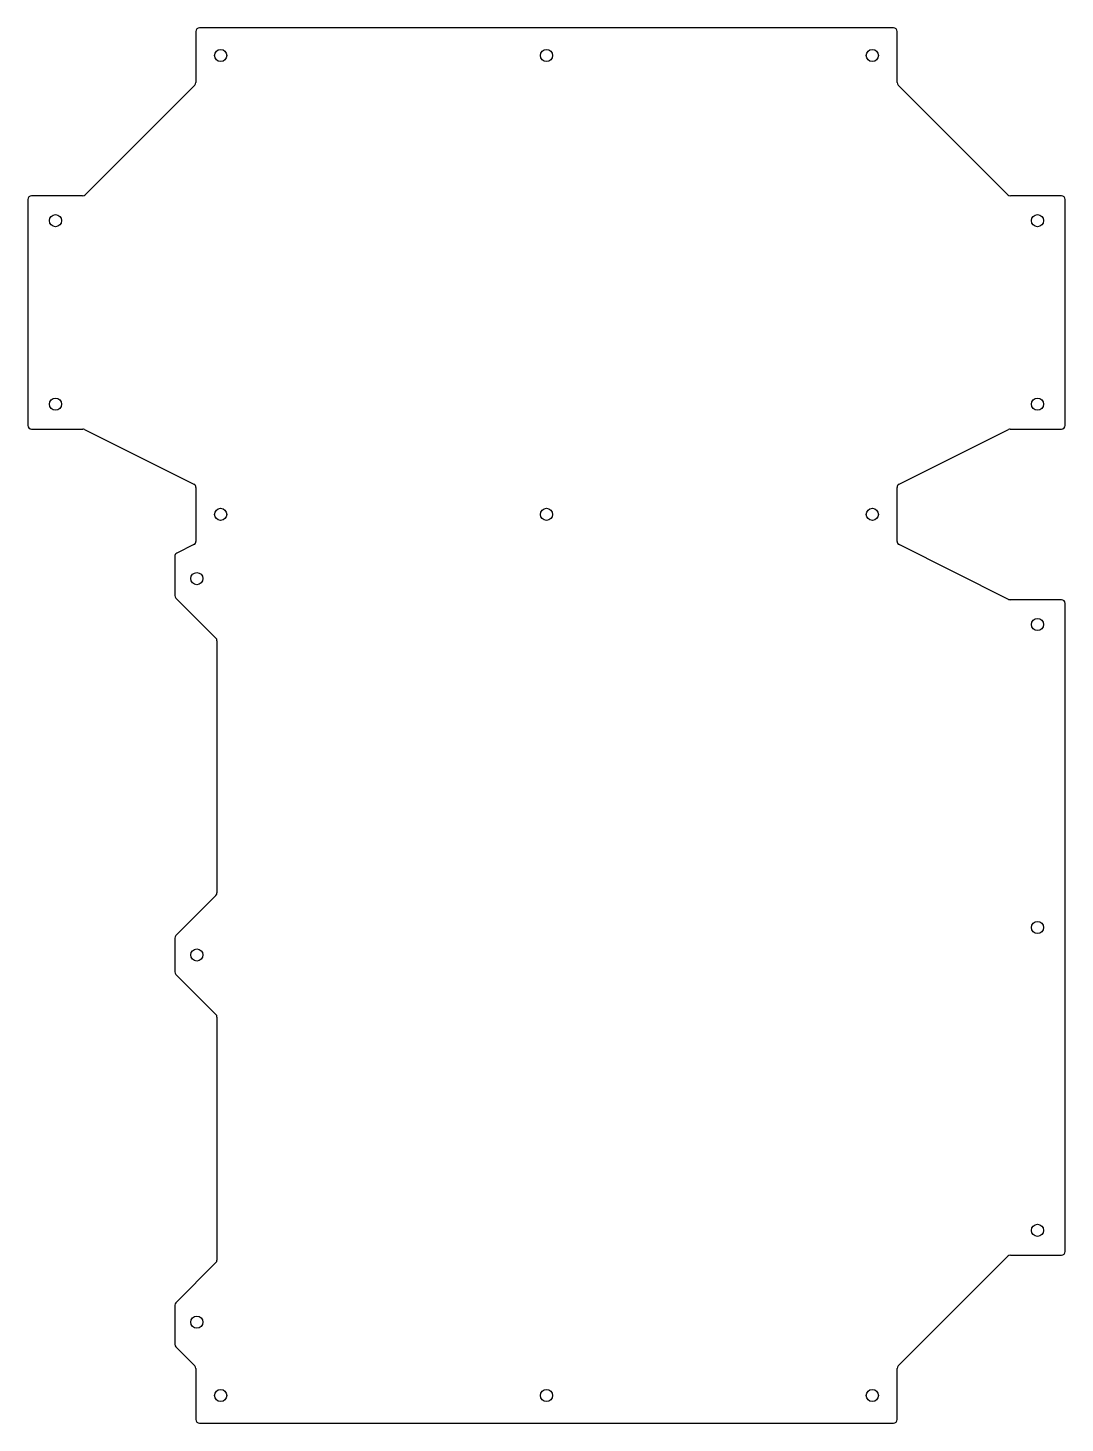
# Model space of a CAD drawing. Header units: inches. Extents: x -11.1 to 11.1, y -15 to 15.
import ezdxf

# ---------------------------------------------------------------- set-up
doc = ezdxf.new("R2010")
doc.units = ezdxf.units.IN
doc.layers.add('CUTOUTS', color=1, linetype='CONTINUOUS')
doc.layers.add('PERIMETER', color=5, linetype='CONTINUOUS')

msp = doc.modelspace()

# ---------------------------------------------------------------- linework, layer by layer
at = {"layer": 'CUTOUTS'}
for centre in [(-6.988, 14.37), (0, 14.37), (6.988, 14.37), (-10.531, 10.827), (10.531, 10.827), (-10.531, 6.89), (10.531, 6.89), (-6.988, 4.528), (0, 4.528), (6.988, 4.528), (-7.5, 3.15), (10.531, 2.165), (10.531, -4.331), (-7.5, -4.921), (10.531, -10.827), (-7.5, -12.795), (-6.988, -14.37), (0, -14.37), (6.988, -14.37)]:
    msp.add_circle(centre, 0.13, dxfattribs=at)
at = {"layer": 'PERIMETER'}
for p, q in [((-7.52, 14.882), (-7.52, 13.788)), ((7.441, 14.961), (-7.441, 14.961)), ((7.52, 13.788), (7.52, 14.882)), ((-7.543, 13.732), (-9.893, 11.381)), ((9.893, 11.381), (7.543, 13.732)), ((-11.122, 11.28), (-11.122, 6.437)), ((-9.949, 11.358), (-11.043, 11.358)), ((11.043, 11.358), (9.949, 11.358)), ((11.122, 6.437), (11.122, 11.28)), ((-11.043, 6.358), (-9.946, 6.358)), ((-9.91, 6.35), (-7.563, 5.176)), ((7.563, 5.176), (9.91, 6.35)), ((9.946, 6.358), (11.043, 6.358)), ((-7.52, 5.106), (-7.52, 3.949)), ((7.52, 3.949), (7.52, 5.106)), ((-7.972, 3.625), (-7.972, 2.789)), ((-7.563, 3.879), (-7.929, 3.696)), ((9.91, 2.705), (7.563, 3.879)), ((-7.949, 2.733), (-7.09, 1.873)), ((11.043, 2.697), (9.946, 2.697)), ((11.122, -11.28), (11.122, 2.618)), ((-7.067, 1.818), (-7.067, -3.589)), ((-7.09, -3.645), (-7.949, -4.504)), ((-7.972, -4.56), (-7.972, -5.282)), ((-7.949, -5.338), (-7.09, -6.197)), ((-7.067, -6.253), (-7.067, -11.463)), ((9.949, -11.358), (11.043, -11.358)), ((-7.09, -11.519), (-7.949, -12.379)), ((7.543, -13.732), (9.893, -11.381)), ((-7.972, -12.434), (-7.972, -13.27)), ((-7.949, -13.325), (-7.543, -13.732)), ((-7.52, -13.788), (-7.52, -14.882)), ((7.52, -14.882), (7.52, -13.788)), ((-7.441, -14.961), (7.441, -14.961))]:
    msp.add_line(p, q, dxfattribs=at)
for centre, start, end in [((-7.441, 14.882), 90, 180), ((7.441, 14.882), 0, 90), ((-7.598, 13.788), -45, 0), ((7.598, 13.788), 180, 225), ((-9.949, 11.437), 270, 315), ((9.949, 11.437), 225, 270), ((-11.043, 11.28), 90, 180), ((11.043, 11.28), 0, 90), ((-11.043, 6.437), 180, 270), ((-9.946, 6.28), 63.4349, 90), ((9.946, 6.28), 90, 116.5651), ((11.043, 6.437), -90, 0), ((-7.598, 5.106), 0, 63.4349), ((7.598, 5.106), 116.5651, 180), ((-7.598, 3.949), -63.4349, 0), ((7.598, 3.949), 180, 243.4349), ((-7.894, 3.625), 116.5651, 180), ((-7.894, 2.789), 180, 225), ((9.946, 2.776), 243.4349, 270), ((11.043, 2.618), 0, 90), ((-7.146, 1.818), 0, 45), ((-7.146, -3.589), 315, 360), ((-7.894, -4.56), 135, 180), ((-7.894, -5.282), 180, 225), ((-7.146, -6.253), 0, 45), ((9.949, -11.437), 90, 135), ((11.043, -11.28), -90, 0), ((-7.146, -11.463), 315, 360), ((-7.894, -12.434), 135, 180), ((-7.894, -13.27), 180, 225), ((-7.598, -13.788), 0, 45), ((7.598, -13.788), 135, 180), ((-7.441, -14.882), 180, 270), ((7.441, -14.882), -90, 0)]:
    msp.add_arc(centre, 0.0787, start, end, dxfattribs=at)

doc.saveas('drawing.dxf')
